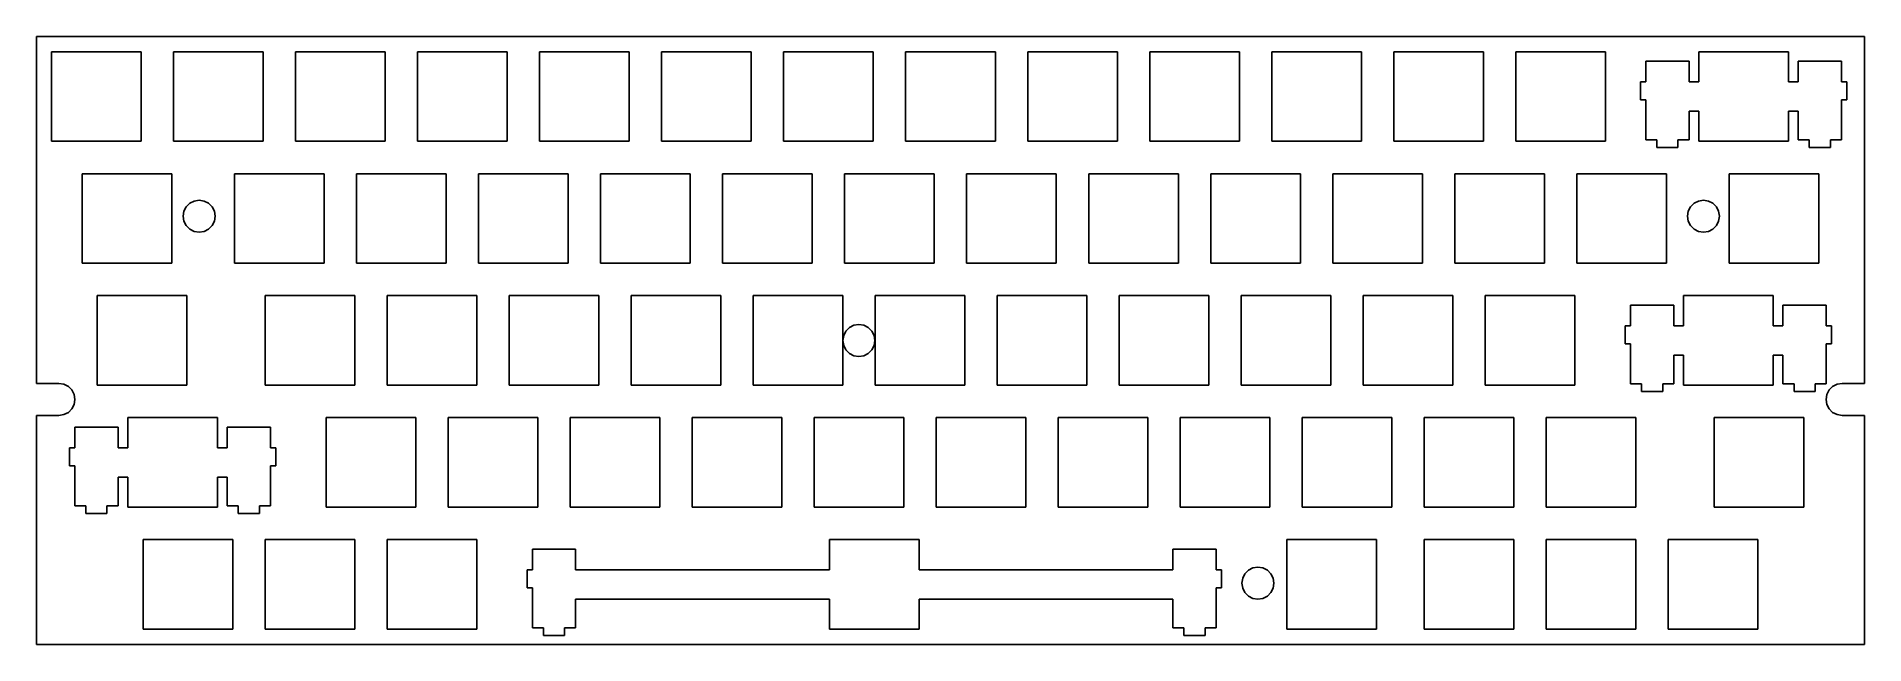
# Model space of a CAD drawing. Extents: x 0 to 285, y 0 to 95.
import ezdxf

# ---------------------------------------------------------------- set-up
doc = ezdxf.new("R2010")
doc.units = 0
doc.layers.get('0').update_dxf_attribs({"linetype": 'CONTINUOUS'})

msp = doc.modelspace()

# ---------------------------------------------------------------- linework, layer by layer
at = {"color": 0}
for p, q in [((0.09508, 40.9924), (0.09508, 95.1548)), ((0.09508, 95.1548), (285.469, 95.1548)), ((285.469, 95.1548), (285.469, 40.9924)), ((2.43086, 92.7929), (16.4317, 92.7929)), ((2.43086, 78.7936), (2.43086, 92.7929)), ((16.4317, 92.7929), (16.4317, 78.7936)), ((21.4809, 92.7929), (35.4817, 92.7929)), ((21.4809, 78.7936), (21.4809, 92.7929)), ((35.4817, 92.7929), (35.4817, 78.7936)), ((40.531, 92.7929), (54.5317, 92.7929)), ((40.531, 78.7936), (40.531, 92.7929)), ((54.5317, 92.7929), (54.5317, 78.7936)), ((59.581, 92.7929), (73.5803, 92.7929)), ((59.581, 78.7936), (59.581, 92.7929)), ((73.5803, 92.7929), (73.5803, 78.7936)), ((78.631, 92.7929), (92.6317, 92.7929)), ((78.631, 78.7936), (78.631, 92.7929)), ((92.6317, 92.7929), (92.6317, 78.7936)), ((97.681, 92.7929), (111.682, 92.7929)), ((97.681, 78.7936), (97.681, 92.7929)), ((111.682, 92.7929), (111.682, 78.7936)), ((116.731, 92.7929), (130.732, 92.7929)), ((116.731, 78.7936), (116.731, 92.7929)), ((130.732, 92.7929), (130.732, 78.7936)), ((135.781, 92.7929), (149.782, 92.7929)), ((135.781, 78.7936), (135.781, 92.7929)), ((149.782, 92.7929), (149.782, 78.7936)), ((154.831, 92.7929), (168.83, 92.7929)), ((154.831, 78.7936), (154.831, 92.7929)), ((168.83, 92.7929), (168.83, 78.7936)), ((173.881, 92.7929), (187.882, 92.7929)), ((173.881, 78.7936), (173.881, 92.7929)), ((187.882, 92.7929), (187.882, 78.7936)), ((192.931, 92.7929), (206.93, 92.7929)), ((192.931, 78.7936), (192.931, 92.7929)), ((206.93, 92.7929), (206.93, 78.7936)), ((211.981, 92.7929), (225.982, 92.7929)), ((211.981, 78.7936), (211.981, 92.7929)), ((225.982, 92.7929), (225.982, 78.7936)), ((231.031, 92.7929), (245.032, 92.7929)), ((231.031, 78.7936), (231.031, 92.7929)), ((245.032, 92.7929), (245.032, 78.7936)), ((258.08, 91.3239), (251.331, 91.3239)), ((251.331, 91.3239), (251.331, 88.0939)), ((258.08, 88.0939), (258.08, 91.3239)), ((259.606, 92.7929), (259.606, 88.0939)), ((273.605, 92.7929), (259.606, 92.7929)), ((273.605, 88.0939), (273.605, 92.7929)), ((281.88, 91.3239), (275.131, 91.3239)), ((275.131, 91.3239), (275.131, 88.0939)), ((281.88, 88.0939), (281.88, 91.3239)), ((251.331, 88.0939), (250.507, 88.0939)), ((250.507, 88.0939), (250.507, 85.2936)), ((259.606, 88.0939), (258.08, 88.0939)), ((275.131, 88.0939), (273.605, 88.0939)), ((282.706, 88.0939), (281.88, 88.0939)), ((282.706, 85.2936), (282.706, 88.0939)), ((250.507, 85.2936), (251.331, 85.2936)), ((251.331, 85.2936), (251.331, 79.0222)), ((258.08, 79.0222), (258.08, 83.494)), ((258.08, 83.494), (259.606, 83.494)), ((259.606, 83.494), (259.606, 78.7936)), ((273.605, 78.7936), (273.605, 83.494)), ((273.605, 83.494), (275.131, 83.494)), ((275.131, 83.494), (275.131, 79.0222)), ((281.88, 79.0222), (281.88, 85.2936)), ((281.88, 85.2936), (282.706, 85.2936)), ((16.4317, 78.7936), (2.43086, 78.7936)), ((35.4817, 78.7936), (21.4809, 78.7936)), ((54.5317, 78.7936), (40.531, 78.7936)), ((73.5803, 78.7936), (59.581, 78.7936)), ((92.6317, 78.7936), (78.631, 78.7936)), ((111.682, 78.7936), (97.681, 78.7936)), ((130.732, 78.7936), (116.731, 78.7936)), ((149.782, 78.7936), (135.781, 78.7936)), ((168.83, 78.7936), (154.831, 78.7936)), ((187.882, 78.7936), (173.881, 78.7936)), ((206.93, 78.7936), (192.931, 78.7936)), ((225.982, 78.7936), (211.981, 78.7936)), ((245.032, 78.7936), (231.031, 78.7936)), ((251.331, 79.0222), (253.056, 79.0222)), ((253.056, 79.0222), (253.056, 77.8235)), ((253.056, 77.8235), (256.355, 77.8235)), ((256.355, 77.8235), (256.355, 79.0222)), ((256.355, 79.0222), (258.08, 79.0222)), ((259.606, 78.7936), (273.605, 78.7936)), ((275.131, 79.0222), (276.856, 79.0222)), ((276.856, 79.0222), (276.856, 77.8235)), ((276.856, 77.8235), (280.155, 77.8235)), ((280.155, 77.8235), (280.155, 79.0222)), ((280.155, 79.0222), (281.88, 79.0222)), ((7.19473, 73.7429), (21.1942, 73.7429)), ((7.19473, 59.7436), (7.19473, 73.7429)), ((21.1942, 73.7429), (21.1942, 59.7436)), ((31.0059, 73.7429), (45.0053, 73.7429)), ((31.0059, 59.7436), (31.0059, 73.7429)), ((45.0053, 73.7429), (45.0053, 59.7436)), ((50.056, 73.7429), (64.0567, 73.7429)), ((50.056, 59.7436), (50.056, 73.7429)), ((64.0567, 73.7429), (64.0567, 59.7436)), ((69.106, 73.7429), (83.1067, 73.7429)), ((69.106, 59.7436), (69.106, 73.7429)), ((83.1067, 73.7429), (83.1067, 59.7436)), ((88.156, 73.7429), (102.157, 73.7429)), ((88.156, 59.7436), (88.156, 73.7429)), ((102.157, 73.7429), (102.157, 59.7436)), ((107.206, 73.7429), (121.205, 73.7429)), ((107.206, 59.7436), (107.206, 73.7429)), ((121.205, 73.7429), (121.205, 59.7436)), ((126.256, 73.7429), (140.257, 73.7429)), ((126.256, 59.7436), (126.256, 73.7429)), ((140.257, 73.7429), (140.257, 59.7436)), ((145.306, 73.7429), (159.305, 73.7429)), ((145.306, 59.7436), (145.306, 73.7429)), ((159.305, 73.7429), (159.305, 59.7436)), ((164.356, 73.7429), (178.357, 73.7429)), ((164.356, 59.7436), (164.356, 73.7429)), ((178.357, 73.7429), (178.357, 59.7436)), ((183.406, 73.7429), (197.407, 73.7429)), ((183.406, 59.7436), (183.406, 73.7429)), ((197.407, 73.7429), (197.407, 59.7436)), ((202.456, 73.7429), (216.455, 73.7429)), ((202.456, 59.7436), (202.456, 73.7429)), ((216.455, 73.7429), (216.455, 59.7436)), ((221.506, 73.7429), (235.507, 73.7429)), ((221.506, 59.7436), (221.506, 73.7429)), ((235.507, 73.7429), (235.507, 59.7436)), ((240.556, 73.7429), (254.555, 73.7429)), ((240.556, 59.7436), (240.556, 73.7429)), ((254.555, 73.7429), (254.555, 59.7436)), ((264.368, 73.7429), (278.368, 73.7429)), ((264.368, 59.7436), (264.368, 73.7429)), ((278.368, 73.7429), (278.368, 59.7436)), ((23.4583, 68.5631), (23.1042, 67.8656)), ((24.0123, 69.1155), (23.4583, 68.5631)), ((24.7082, 69.4711), (24.0123, 69.1155)), ((25.4827, 69.5925), (24.7082, 69.4711)), ((26.2544, 69.4711), (25.4827, 69.5925)), ((26.9517, 69.1155), (26.2544, 69.4711)), ((27.5029, 68.5631), (26.9517, 69.1155)), ((27.8598, 67.8656), (27.5029, 68.5631)), ((258.309, 68.5631), (257.954, 67.8656)), ((258.862, 69.1155), (258.309, 68.5631)), ((259.559, 69.4711), (258.862, 69.1155)), ((260.332, 69.5925), (259.559, 69.4711)), ((261.104, 69.4711), (260.332, 69.5925)), ((261.801, 69.1155), (261.104, 69.4711)), ((262.354, 68.5631), (261.801, 69.1155)), ((262.708, 67.8656), (262.354, 68.5631)), ((23.1042, 67.8656), (22.9829, 67.0913)), ((22.9829, 67.0913), (23.1042, 66.3208)), ((23.1042, 66.3208), (23.4583, 65.6237)), ((27.5029, 65.6237), (27.8598, 66.3208)), ((27.9811, 67.0913), (27.8598, 67.8656)), ((27.8598, 66.3208), (27.9811, 67.0913)), ((257.954, 67.8656), (257.831, 67.0913)), ((257.831, 67.0913), (257.954, 66.3208)), ((257.954, 66.3208), (258.309, 65.6237)), ((262.354, 65.6237), (262.708, 66.3208)), ((262.832, 67.0913), (262.708, 67.8656)), ((262.708, 66.3208), (262.832, 67.0913)), ((23.4583, 65.6237), (24.0123, 65.0709)), ((24.0123, 65.0709), (24.7082, 64.7153)), ((24.7082, 64.7153), (25.4827, 64.5915)), ((25.4827, 64.5915), (26.2544, 64.7153)), ((26.2544, 64.7153), (26.9517, 65.0709)), ((26.9517, 65.0709), (27.5029, 65.6237)), ((258.309, 65.6237), (258.862, 65.0709)), ((258.862, 65.0709), (259.559, 64.7153)), ((259.559, 64.7153), (260.332, 64.5915)), ((260.332, 64.5915), (261.104, 64.7153)), ((261.104, 64.7153), (261.801, 65.0709)), ((261.801, 65.0709), (262.354, 65.6237)), ((21.1942, 59.7436), (7.19473, 59.7436)), ((45.0053, 59.7436), (31.0059, 59.7436)), ((64.0567, 59.7436), (50.056, 59.7436)), ((83.1067, 59.7436), (69.106, 59.7436)), ((102.157, 59.7436), (88.156, 59.7436)), ((121.205, 59.7436), (107.206, 59.7436)), ((140.257, 59.7436), (126.256, 59.7436)), ((159.305, 59.7436), (145.306, 59.7436)), ((178.357, 59.7436), (164.356, 59.7436)), ((197.407, 59.7436), (183.406, 59.7436)), ((216.455, 59.7436), (202.456, 59.7436)), ((235.507, 59.7436), (221.506, 59.7436)), ((254.555, 59.7436), (240.556, 59.7436)), ((278.368, 59.7436), (264.368, 59.7436)), ((9.57598, 54.6929), (23.5755, 54.6929)), ((9.57598, 40.6922), (9.57598, 54.6929)), ((23.5755, 54.6929), (23.5755, 40.6922)), ((35.7699, 54.6929), (49.7692, 54.6929)), ((35.7699, 40.6922), (35.7699, 54.6929)), ((49.7692, 54.6929), (49.7692, 40.6922)), ((54.8171, 54.6929), (68.8178, 54.6929)), ((54.8171, 40.6922), (54.8171, 54.6929)), ((68.8178, 54.6929), (68.8178, 40.6922)), ((73.8685, 54.6929), (87.8678, 54.6929)), ((73.8685, 40.6922), (73.8685, 54.6929)), ((87.8678, 54.6929), (87.8678, 40.6922)), ((92.9185, 54.6929), (106.918, 54.6929)), ((92.9185, 40.6922), (92.9185, 54.6929)), ((106.918, 54.6929), (106.918, 40.6922)), ((111.967, 54.6929), (125.969, 54.6929)), ((111.967, 40.6922), (111.967, 54.6929)), ((125.969, 54.6929), (125.969, 40.6922)), ((131.018, 54.6929), (145.018, 54.6929)), ((131.018, 40.6922), (131.018, 54.6929)), ((145.018, 54.6929), (145.018, 40.6922)), ((150.068, 54.6929), (164.068, 54.6929)), ((150.068, 40.6922), (150.068, 54.6929)), ((164.068, 54.6929), (164.068, 40.6922)), ((169.12, 54.6929), (183.119, 54.6929)), ((169.12, 40.6922), (169.12, 54.6929)), ((183.119, 54.6929), (183.119, 40.6922)), ((188.168, 54.6929), (202.168, 54.6929)), ((188.168, 40.6922), (188.168, 54.6929)), ((202.168, 54.6929), (202.168, 40.6922)), ((207.22, 54.6929), (221.219, 54.6929)), ((207.22, 40.6922), (207.22, 54.6929)), ((221.219, 54.6929), (221.219, 40.6922)), ((226.27, 54.6929), (240.269, 54.6929)), ((226.27, 40.6922), (226.27, 54.6929)), ((240.269, 54.6929), (240.269, 40.6922)), ((257.223, 54.6929), (257.223, 49.9939)), ((271.224, 54.6929), (257.223, 54.6929)), ((271.224, 49.9939), (271.224, 54.6929)), ((255.699, 53.2225), (248.95, 53.2225)), ((248.95, 53.2225), (248.95, 49.9939)), ((255.699, 49.9939), (255.699, 53.2225)), ((279.499, 53.2225), (272.749, 53.2225)), ((272.749, 53.2225), (272.749, 49.9939)), ((279.499, 49.9939), (279.499, 53.2225)), ((126.46, 49.1613), (126.103, 48.4657)), ((127.012, 49.7156), (126.46, 49.1613)), ((127.71, 50.0712), (127.012, 49.7156)), ((128.483, 50.1908), (127.71, 50.0712)), ((129.255, 50.0712), (128.483, 50.1908)), ((129.952, 49.7156), (129.255, 50.0712)), ((130.504, 49.1613), (129.952, 49.7156)), ((130.859, 48.4657), (130.504, 49.1613)), ((248.95, 49.9939), (248.126, 49.9939)), ((248.126, 49.9939), (248.126, 47.1921)), ((257.223, 49.9939), (255.699, 49.9939)), ((272.749, 49.9939), (271.224, 49.9939)), ((280.325, 49.9939), (279.499, 49.9939)), ((280.325, 47.1921), (280.325, 49.9939)), ((126.103, 48.4657), (125.983, 47.6913)), ((125.983, 47.6913), (126.103, 46.9209)), ((126.103, 46.9209), (126.46, 46.222)), ((126.46, 46.222), (127.012, 45.671)), ((127.012, 45.671), (127.71, 45.314)), ((129.255, 45.314), (129.952, 45.671)), ((129.952, 45.671), (130.504, 46.222)), ((130.504, 46.222), (130.859, 46.9209)), ((130.983, 47.6913), (130.859, 48.4657)), ((130.859, 46.9209), (130.983, 47.6913)), ((248.126, 47.1921), (248.95, 47.1921)), ((248.95, 47.1921), (248.95, 40.9236)), ((279.499, 40.9236), (279.499, 47.1921)), ((279.499, 47.1921), (280.325, 47.1921)), ((127.71, 45.314), (128.483, 45.1915)), ((128.483, 45.1915), (129.255, 45.314)), ((255.699, 40.9236), (255.699, 45.394)), ((255.699, 45.394), (257.223, 45.394)), ((257.223, 45.394), (257.223, 40.6922)), ((271.224, 40.6922), (271.224, 45.394)), ((271.224, 45.394), (272.749, 45.394)), ((272.749, 45.394), (272.749, 40.9236)), ((3.5953, 40.9924), (0.09508, 40.9924)), ((4.367, 40.87), (3.5953, 40.9924)), ((5.06293, 40.5158), (4.367, 40.87)), ((5.61689, 39.963), (5.06293, 40.5158)), ((5.97105, 39.2659), (5.61689, 39.963)), ((23.5755, 40.6922), (9.57598, 40.6922)), ((49.7692, 40.6922), (35.7699, 40.6922)), ((68.8178, 40.6922), (54.8171, 40.6922)), ((87.8678, 40.6922), (73.8685, 40.6922)), ((106.918, 40.6922), (92.9185, 40.6922)), ((125.969, 40.6922), (111.967, 40.6922)), ((145.018, 40.6922), (131.018, 40.6922)), ((164.068, 40.6922), (150.068, 40.6922)), ((183.119, 40.6922), (169.12, 40.6922)), ((202.168, 40.6922), (188.168, 40.6922)), ((221.219, 40.6922), (207.22, 40.6922)), ((240.269, 40.6922), (226.27, 40.6922)), ((248.95, 40.9236), (250.675, 40.9236)), ((250.675, 40.9236), (250.675, 39.7221)), ((253.974, 39.7221), (253.974, 40.9236)), ((253.974, 40.9236), (255.699, 40.9236)), ((257.223, 40.6922), (271.224, 40.6922)), ((272.749, 40.9236), (274.475, 40.9236)), ((274.475, 40.9236), (274.475, 39.7221)), ((277.774, 39.7221), (277.774, 40.9236)), ((277.774, 40.9236), (279.499, 40.9236)), ((279.947, 39.963), (279.592, 39.2659)), ((280.5, 40.5158), (279.947, 39.963)), ((281.196, 40.87), (280.5, 40.5158)), ((281.969, 40.9924), (281.196, 40.87)), ((285.469, 40.9924), (281.969, 40.9924)), ((5.61689, 37.0237), (5.97105, 37.7197)), ((6.09505, 38.4926), (5.97105, 39.2659)), ((5.97105, 37.7197), (6.09505, 38.4926)), ((250.675, 39.7221), (253.974, 39.7221)), ((274.475, 39.7221), (277.774, 39.7221)), ((279.592, 39.2659), (279.469, 38.4941)), ((279.469, 38.4941), (279.592, 37.7197)), ((279.592, 37.7197), (279.947, 37.0237)), ((0.09508, 0.22875), (0.09508, 35.9929)), ((0.09508, 35.9929), (3.59392, 35.9929)), ((3.59392, 35.9929), (4.367, 36.1142)), ((4.367, 36.1142), (5.06293, 36.4698)), ((5.06293, 36.4698), (5.61689, 37.0237)), ((14.3371, 35.6429), (14.3371, 30.9425)), ((28.3366, 35.6429), (14.3371, 35.6429)), ((28.3366, 30.9425), (28.3366, 35.6429)), ((45.2949, 35.6429), (59.2942, 35.6429)), ((45.2949, 21.6435), (45.2949, 35.6429)), ((59.2942, 35.6429), (59.2942, 21.6435)), ((64.3449, 35.6429), (78.3442, 35.6429)), ((64.3449, 21.6435), (64.3449, 35.6429)), ((78.3442, 35.6429), (78.3442, 21.6435)), ((83.3949, 35.6429), (97.3942, 35.6429)), ((83.3949, 21.6435), (83.3949, 35.6429)), ((97.3942, 35.6429), (97.3942, 21.6435)), ((102.443, 35.6429), (116.443, 35.6429)), ((102.443, 21.6435), (102.443, 35.6429)), ((116.443, 35.6429), (116.443, 21.6435)), ((121.495, 35.6429), (135.494, 35.6429)), ((121.495, 21.6435), (121.495, 35.6429)), ((135.494, 35.6429), (135.494, 21.6435)), ((140.543, 35.6429), (154.543, 35.6429)), ((140.543, 21.6435), (140.543, 35.6429)), ((154.543, 35.6429), (154.543, 21.6435)), ((159.595, 35.6429), (173.594, 35.6429)), ((159.595, 21.6435), (159.595, 35.6429)), ((173.594, 35.6429), (173.594, 21.6435)), ((178.645, 35.6429), (192.644, 35.6429)), ((178.645, 21.6435), (178.645, 35.6429)), ((192.644, 35.6429), (192.644, 21.6435)), ((197.693, 35.6429), (211.693, 35.6429)), ((197.693, 21.6435), (197.693, 35.6429)), ((211.693, 35.6429), (211.693, 21.6435)), ((216.745, 35.6429), (230.744, 35.6429)), ((216.745, 21.6435), (216.745, 35.6429)), ((230.744, 35.6429), (230.744, 21.6435)), ((235.793, 35.6429), (249.793, 35.6429)), ((235.793, 21.6435), (235.793, 35.6429)), ((249.793, 35.6429), (249.793, 21.6435)), ((261.987, 35.6429), (275.987, 35.6429)), ((261.987, 21.6435), (261.987, 35.6429)), ((275.987, 35.6429), (275.987, 21.6435)), ((279.947, 37.0237), (280.5, 36.4698)), ((280.5, 36.4698), (281.196, 36.1142)), ((281.196, 36.1142), (281.969, 35.9929)), ((281.969, 35.9929), (285.469, 35.9929)), ((285.469, 35.9929), (285.469, 0.22875)), ((12.813, 34.174), (6.06199, 34.174)), ((6.06199, 34.174), (6.06199, 30.9425)), ((12.813, 30.9425), (12.813, 34.174)), ((36.613, 34.174), (29.8621, 34.174)), ((29.8621, 34.174), (29.8621, 30.9425)), ((36.613, 30.9425), (36.613, 34.174)), ((6.06199, 30.9425), (5.23794, 30.9425)), ((5.23794, 30.9425), (5.23794, 28.1437)), ((14.3371, 30.9425), (12.813, 30.9425)), ((29.8621, 30.9425), (28.3366, 30.9425)), ((37.4371, 30.9425), (36.613, 30.9425)), ((37.4371, 28.1437), (37.4371, 30.9425)), ((5.23794, 28.1437), (6.06199, 28.1437)), ((6.06199, 28.1437), (6.06199, 21.8736)), ((12.813, 21.8736), (12.813, 26.344)), ((12.813, 26.344), (14.3371, 26.344)), ((14.3371, 26.344), (14.3371, 21.6435)), ((28.3366, 21.6435), (28.3366, 26.344)), ((28.3366, 26.344), (29.8621, 26.344)), ((29.8621, 26.344), (29.8621, 21.8736)), ((36.613, 21.8736), (36.613, 28.1437)), ((36.613, 28.1437), (37.4371, 28.1437)), ((6.06199, 21.8736), (7.78729, 21.8736)), ((7.78729, 21.8736), (7.78729, 20.6733)), ((7.78729, 20.6733), (11.0863, 20.6733)), ((11.0863, 20.6733), (11.0863, 21.8736)), ((11.0863, 21.8736), (12.813, 21.8736)), ((14.3371, 21.6435), (28.3366, 21.6435)), ((29.8621, 21.8736), (31.586, 21.8736)), ((31.586, 21.8736), (31.586, 20.6733)), ((31.586, 20.6733), (34.8864, 20.6733)), ((34.8864, 20.6733), (34.8864, 21.8736)), ((34.8864, 21.8736), (36.613, 21.8736)), ((59.2942, 21.6435), (45.2949, 21.6435)), ((78.3442, 21.6435), (64.3449, 21.6435)), ((97.3942, 21.6435), (83.3949, 21.6435)), ((116.443, 21.6435), (102.443, 21.6435)), ((135.494, 21.6435), (121.495, 21.6435)), ((154.543, 21.6435), (140.543, 21.6435)), ((173.594, 21.6435), (159.595, 21.6435)), ((192.644, 21.6435), (178.645, 21.6435)), ((211.693, 21.6435), (197.693, 21.6435)), ((230.744, 21.6435), (216.745, 21.6435)), ((249.793, 21.6435), (235.793, 21.6435)), ((275.987, 21.6435), (261.987, 21.6435)), ((16.7197, 16.593), (30.7192, 16.593)), ((16.7197, 2.59347), (16.7197, 16.593)), ((30.7192, 16.593), (30.7192, 2.59347)), ((35.7699, 16.593), (49.7692, 16.593)), ((35.7699, 2.59347), (35.7699, 16.593)), ((49.7692, 16.593), (49.7692, 2.59347)), ((54.8171, 16.593), (68.8178, 16.593)), ((54.8171, 2.59347), (54.8171, 16.593)), ((68.8178, 16.593), (68.8178, 2.59347)), ((84.2504, 15.124), (77.501, 15.124)), ((77.501, 15.124), (77.501, 11.8938)), ((84.2504, 11.8938), (84.2504, 15.124)), ((123.876, 16.593), (123.876, 11.8938)), ((137.875, 16.593), (123.876, 16.593)), ((137.875, 11.8938), (137.875, 16.593)), ((184.251, 15.124), (177.501, 15.124)), ((177.501, 15.124), (177.501, 11.8938)), ((184.251, 11.8938), (184.251, 15.124)), ((195.312, 16.593), (209.312, 16.593)), ((195.312, 2.59347), (195.312, 16.593)), ((209.312, 16.593), (209.312, 2.59347)), ((216.745, 16.593), (230.744, 16.593)), ((216.745, 2.59347), (216.745, 16.593)), ((230.744, 16.593), (230.744, 2.59347)), ((235.793, 16.593), (249.793, 16.593)), ((235.793, 2.59347), (235.793, 16.593)), ((249.793, 16.593), (249.793, 2.59347)), ((254.843, 16.593), (268.843, 16.593)), ((254.843, 2.59347), (254.843, 16.593)), ((268.843, 16.593), (268.843, 2.59347)), ((77.501, 11.8938), (76.6755, 11.8938)), ((76.6755, 11.8938), (76.6755, 9.09366)), ((123.876, 11.8938), (84.2504, 11.8938)), ((177.501, 11.8938), (137.875, 11.8938)), ((185.075, 11.8938), (184.251, 11.8938)), ((185.075, 9.09366), (185.075, 11.8938)), ((189.312, 11.8139), (188.758, 11.2627)), ((190.008, 12.1708), (189.312, 11.8139)), ((190.781, 12.2921), (190.008, 12.1708)), ((191.554, 12.1708), (190.781, 12.2921)), ((192.252, 11.8139), (191.554, 12.1708)), ((192.804, 11.2627), (192.252, 11.8139)), ((76.6755, 9.09366), (77.501, 9.09366)), ((77.501, 9.09366), (77.501, 2.8236)), ((184.251, 2.8236), (184.251, 9.09366)), ((184.251, 9.09366), (185.075, 9.09366)), ((188.404, 10.564), (188.281, 9.79233)), ((188.281, 9.79233), (188.404, 9.01926)), ((188.758, 11.2627), (188.404, 10.564)), ((188.404, 9.01926), (188.758, 8.32337)), ((193.16, 10.564), (192.804, 11.2627)), ((192.804, 8.32337), (193.16, 9.01926)), ((193.281, 9.79233), (193.16, 10.564)), ((193.16, 9.01926), (193.281, 9.79233)), ((84.2504, 2.8236), (84.2504, 7.29396)), ((84.2504, 7.29396), (123.876, 7.29396)), ((123.876, 7.29396), (123.876, 2.59347)), ((137.875, 2.59347), (137.875, 7.29396)), ((137.875, 7.29396), (177.501, 7.29396)), ((177.501, 7.29396), (177.501, 2.8236)), ((188.758, 8.32337), (189.312, 7.76937)), ((189.312, 7.76937), (190.008, 7.41521)), ((190.008, 7.41521), (190.781, 7.29259)), ((190.781, 7.29259), (191.554, 7.41521)), ((191.554, 7.41521), (192.252, 7.76937)), ((192.252, 7.76937), (192.804, 8.32337)), ((285.469, 0.22875), (0.09508, 0.22875)), ((30.7192, 2.59347), (16.7197, 2.59347)), ((49.7692, 2.59347), (35.7699, 2.59347)), ((68.8178, 2.59347), (54.8171, 2.59347)), ((77.501, 2.8236), (79.2261, 2.8236)), ((79.2261, 2.8236), (79.2261, 1.62333)), ((79.2261, 1.62333), (82.5253, 1.62333)), ((82.5253, 1.62333), (82.5253, 2.8236)), ((82.5253, 2.8236), (84.2504, 2.8236)), ((123.876, 2.59347), (137.875, 2.59347)), ((177.501, 2.8236), (179.225, 2.8236)), ((179.225, 2.8236), (179.225, 1.62333)), ((179.225, 1.62333), (182.525, 1.62333)), ((182.525, 1.62333), (182.525, 2.8236)), ((182.525, 2.8236), (184.251, 2.8236)), ((209.312, 2.59347), (195.312, 2.59347)), ((230.744, 2.59347), (216.745, 2.59347)), ((249.793, 2.59347), (235.793, 2.59347)), ((268.843, 2.59347), (254.843, 2.59347))]:
    msp.add_line(p, q, dxfattribs=at)

doc.saveas('drawing.dxf')
